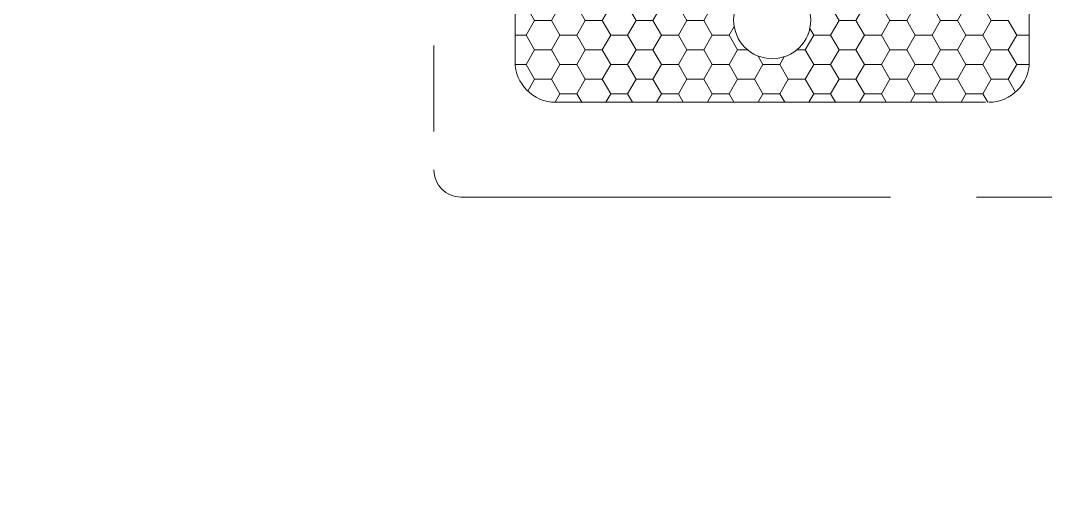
# Model space of a CAD drawing. Header units: millimetres. Extents: x -32759 to 129432, y 390 to 54305.
# Drawn here: x 15489.59 to 15527.46, y 22964.88 to 22982.6 of the extents above; entities that cross this region are included whole.
import ezdxf

# ---------------------------------------------------------------- set-up
doc = ezdxf.new("R2010")
doc.units = ezdxf.units.MM
doc.linetypes.add('PHANTOM2', pattern=[31.75, 15.875, -3.175, 3.175, -3.175, 3.175, -3.175])
doc.linetypes.add('PHANTOMX2', pattern=[5, 2.5, -0.5, 0.5, -0.5, 0.5, -0.5])
doc.layers.add('_BODY', color=7, linetype='Continuous', lineweight=13)

# ---------------------------------------------------------------- blocks, each defined once
blk = doc.blocks.new('A$C3C491120')
at = {"color": 6, "linetype": 'PHANTOM2'}
for p, q in [((328.5, 64), (328.5, 34)), ((331.5, 60), (331.5, 38)), ((350.5, 60), (350.5, 38)), ((332.22, 39.517), (331.908, 40.058)), ((332.845, 39.517), (333.158, 40.058)), ((334.095, 39.517), (333.783, 40.058)), ((334.72, 39.517), (335.033, 40.058)), ((335.97, 39.517), (335.658, 40.058)), ((336.595, 39.517), (336.908, 40.058)), ((337.845, 39.517), (337.533, 40.058)), ((338.47, 39.517), (338.783, 40.058)), ((343.47, 39.517), (343.158, 40.058)), ((344.095, 39.517), (344.408, 40.058)), ((345.345, 39.517), (345.033, 40.058)), ((345.97, 39.517), (346.283, 40.058)), ((347.22, 39.517), (346.908, 40.058)), ((347.845, 39.517), (348.158, 40.058)), ((349.095, 39.517), (348.783, 40.058)), ((331.908, 38.976), (332.22, 39.517)), ((332.22, 39.517), (332.845, 39.517)), ((333.158, 38.975), (332.845, 39.517)), ((333.783, 38.976), (334.095, 39.517)), ((334.095, 39.517), (334.72, 39.517)), ((335.033, 38.975), (334.72, 39.517)), ((335.658, 38.976), (335.97, 39.517)), ((335.97, 39.517), (336.595, 39.517)), ((336.908, 38.975), (336.595, 39.517)), ((337.533, 38.976), (337.845, 39.517)), ((337.845, 39.517), (338.47, 39.517)), ((338.783, 38.975), (338.47, 39.517)), ((343.158, 38.976), (343.47, 39.517)), ((343.47, 39.517), (344.095, 39.517)), ((344.408, 38.975), (344.095, 39.517)), ((345.033, 38.976), (345.345, 39.517)), ((345.345, 39.517), (345.97, 39.517)), ((346.283, 38.975), (345.97, 39.517)), ((346.908, 38.976), (347.22, 39.517)), ((347.22, 39.517), (347.845, 39.517)), ((348.158, 38.975), (347.845, 39.517)), ((348.783, 38.976), (349.095, 39.517)), ((349.095, 39.517), (349.72, 39.517)), ((350.033, 38.975), (349.72, 39.517)), ((339.408, 38.976), (339.595, 39.299)), ((342.533, 38.975), (342.39, 39.222)), ((331.5, 38.975), (331.908, 38.975)), ((332.22, 38.434), (331.908, 38.975)), ((332.845, 38.434), (333.158, 38.976)), ((333.158, 38.975), (333.783, 38.975)), ((334.095, 38.434), (333.783, 38.975)), ((334.72, 38.434), (335.033, 38.976)), ((335.033, 38.975), (335.658, 38.975)), ((335.97, 38.434), (335.658, 38.975)), ((336.595, 38.434), (336.908, 38.976)), ((336.908, 38.975), (337.533, 38.975)), ((337.845, 38.434), (337.533, 38.975)), ((338.47, 38.434), (338.783, 38.976)), ((338.783, 38.975), (339.408, 38.975)), ((339.72, 38.434), (339.408, 38.975)), ((342.22, 38.434), (342.533, 38.976)), ((342.533, 38.975), (343.158, 38.975)), ((343.47, 38.434), (343.158, 38.975)), ((344.095, 38.434), (344.408, 38.976)), ((344.408, 38.975), (345.033, 38.975)), ((345.345, 38.434), (345.033, 38.975)), ((345.97, 38.434), (346.283, 38.976)), ((346.283, 38.975), (346.908, 38.975)), ((347.22, 38.434), (346.908, 38.975)), ((347.845, 38.434), (348.158, 38.976)), ((348.158, 38.975), (348.783, 38.975)), ((349.095, 38.434), (348.783, 38.975)), ((349.72, 38.434), (350.033, 38.976)), ((350.033, 38.975), (350.5, 38.975)), ((331.908, 37.893), (332.22, 38.434)), ((332.22, 38.434), (332.845, 38.434)), ((333.158, 37.893), (332.845, 38.434)), ((333.783, 37.893), (334.095, 38.434)), ((334.095, 38.434), (334.72, 38.434)), ((335.033, 37.893), (334.72, 38.434)), ((335.658, 37.893), (335.97, 38.434)), ((335.97, 38.434), (336.595, 38.434)), ((336.908, 37.893), (336.595, 38.434)), ((337.533, 37.893), (337.845, 38.434)), ((337.845, 38.434), (338.47, 38.434)), ((338.783, 37.893), (338.47, 38.434)), ((339.408, 37.893), (339.72, 38.434)), ((339.72, 38.434), (340.09, 38.434)), ((341.91, 38.434), (342.22, 38.434)), ((342.533, 37.893), (342.22, 38.434)), ((343.158, 37.893), (343.47, 38.434)), ((343.47, 38.434), (344.095, 38.434)), ((344.408, 37.893), (344.095, 38.434)), ((345.033, 37.893), (345.345, 38.434)), ((345.345, 38.434), (345.97, 38.434)), ((346.283, 37.893), (345.97, 38.434)), ((346.908, 37.893), (347.22, 38.434)), ((347.22, 38.434), (347.845, 38.434)), ((348.158, 37.893), (347.845, 38.434)), ((348.783, 37.893), (349.095, 38.434)), ((349.095, 38.434), (349.72, 38.434)), ((350.033, 37.893), (349.72, 38.434)), ((331.504, 37.893), (331.908, 37.893)), ((332.22, 37.352), (331.908, 37.893)), ((332.845, 37.352), (333.158, 37.893)), ((333.158, 37.893), (333.783, 37.893)), ((334.095, 37.352), (333.783, 37.893)), ((334.72, 37.352), (335.033, 37.893)), ((335.033, 37.893), (335.658, 37.893)), ((335.97, 37.352), (335.658, 37.893)), ((336.595, 37.352), (336.908, 37.893)), ((336.908, 37.893), (337.533, 37.893)), ((337.845, 37.352), (337.533, 37.893)), ((338.47, 37.352), (338.783, 37.893)), ((338.783, 37.893), (339.408, 37.893)), ((339.72, 37.352), (339.408, 37.893)), ((340.345, 37.352), (340.658, 37.893)), ((340.658, 37.893), (340.477, 38.205)), ((340.658, 37.893), (341.283, 37.893)), ((341.283, 37.893), (341.447, 38.178)), ((341.595, 37.352), (341.283, 37.893)), ((342.22, 37.352), (342.533, 37.893)), ((342.533, 37.893), (343.158, 37.893)), ((343.47, 37.352), (343.158, 37.893)), ((344.095, 37.352), (344.408, 37.893)), ((344.408, 37.893), (345.033, 37.893)), ((345.345, 37.352), (345.033, 37.893)), ((345.97, 37.352), (346.283, 37.893)), ((346.283, 37.893), (346.908, 37.893)), ((347.22, 37.352), (346.908, 37.893)), ((347.845, 37.352), (348.158, 37.893)), ((348.158, 37.893), (348.783, 37.893)), ((349.095, 37.352), (348.783, 37.893)), ((349.72, 37.352), (350.033, 37.893)), ((350.033, 37.893), (350.496, 37.893)), ((331.967, 36.913), (332.22, 37.352)), ((332.22, 37.352), (332.845, 37.352)), ((333.158, 36.81), (332.845, 37.352)), ((333.783, 36.811), (334.095, 37.352)), ((334.095, 37.352), (334.72, 37.352)), ((335.033, 36.81), (334.72, 37.352)), ((335.658, 36.811), (335.97, 37.352)), ((335.97, 37.352), (336.595, 37.352)), ((336.908, 36.81), (336.595, 37.352)), ((337.533, 36.811), (337.845, 37.352)), ((337.845, 37.352), (338.47, 37.352)), ((338.783, 36.81), (338.47, 37.352)), ((339.408, 36.811), (339.72, 37.352)), ((339.72, 37.352), (340.345, 37.352)), ((340.658, 36.81), (340.345, 37.352)), ((341.283, 36.811), (341.595, 37.352)), ((341.595, 37.352), (342.22, 37.352)), ((342.533, 36.81), (342.22, 37.352)), ((343.158, 36.811), (343.47, 37.352)), ((343.47, 37.352), (344.095, 37.352)), ((344.408, 36.81), (344.095, 37.352)), ((345.033, 36.811), (345.345, 37.352)), ((345.345, 37.352), (345.97, 37.352)), ((346.283, 36.81), (345.97, 37.352)), ((346.908, 36.811), (347.22, 37.352)), ((347.22, 37.352), (347.845, 37.352)), ((348.158, 36.81), (347.845, 37.352)), ((348.783, 36.811), (349.095, 37.352)), ((349.095, 37.352), (349.72, 37.352)), ((349.994, 36.877), (349.72, 37.352)), ((332.979, 36.5), (333.158, 36.811)), ((333.158, 36.81), (333.783, 36.81)), ((333.962, 36.5), (333.783, 36.81)), ((334.854, 36.5), (335.033, 36.811)), ((335.033, 36.81), (335.658, 36.81)), ((335.837, 36.5), (335.658, 36.81)), ((336.729, 36.5), (336.908, 36.811)), ((336.908, 36.81), (337.533, 36.81)), ((337.712, 36.5), (337.533, 36.81)), ((338.604, 36.5), (338.783, 36.811)), ((338.783, 36.81), (339.408, 36.81)), ((339.587, 36.5), (339.408, 36.81)), ((340.479, 36.5), (340.658, 36.811)), ((340.658, 36.81), (341.283, 36.81)), ((341.462, 36.5), (341.283, 36.81)), ((342.354, 36.5), (342.533, 36.811)), ((342.533, 36.81), (343.158, 36.81)), ((343.337, 36.5), (343.158, 36.81)), ((344.229, 36.5), (344.408, 36.811)), ((344.408, 36.81), (345.033, 36.81)), ((345.212, 36.5), (345.033, 36.81)), ((346.104, 36.5), (346.283, 36.811)), ((346.283, 36.81), (346.908, 36.81)), ((347.087, 36.5), (346.908, 36.81)), ((347.979, 36.5), (348.158, 36.811)), ((348.158, 36.81), (348.783, 36.81)), ((348.962, 36.5), (348.783, 36.81)), ((333, 36.5), (349, 36.5)), ((329.5, 33), (352.5, 33))]:
    blk.add_line(p, q, dxfattribs=at)
blk.add_circle((341, 39.53), 1.424, dxfattribs=at)
for centre, radius, start, end in [((333, 38), 1.5, 180, 270), ((349, 38), 1.5, 270, 0), ((329.5, 34), 1, 180, 270)]:
    blk.add_arc(centre, radius, start, end, dxfattribs=at)
blk = doc.blocks.new('sdfgdgsgfsd')
at = {"color": 6, "linetype": 'PHANTOMX2', "ltscale": 100}
blk.add_arc((145240.151, 6016.721), 880, 270, 0, dxfattribs=at)
at = {"color": 6, "linetype": 'PHANTOM2', "ltscale": 40}
blk.add_blockref('A$C3C491120', (145444.151, 5656.649), dxfattribs=at)
blk = doc.blocks.new('sdfgsdfgcxvxbxcv')
blk.add_blockref('sdfgdgsgfsd', (118076.127, 130006.408))

msp = doc.modelspace()

# ---------------------------------------------------------------- block references
at = {"layer": '_BODY'}
msp.add_blockref('sdfgsdfgcxvxbxcv', (-248343.912, -112719.974), dxfattribs=at)

doc.saveas('drawing.dxf')
